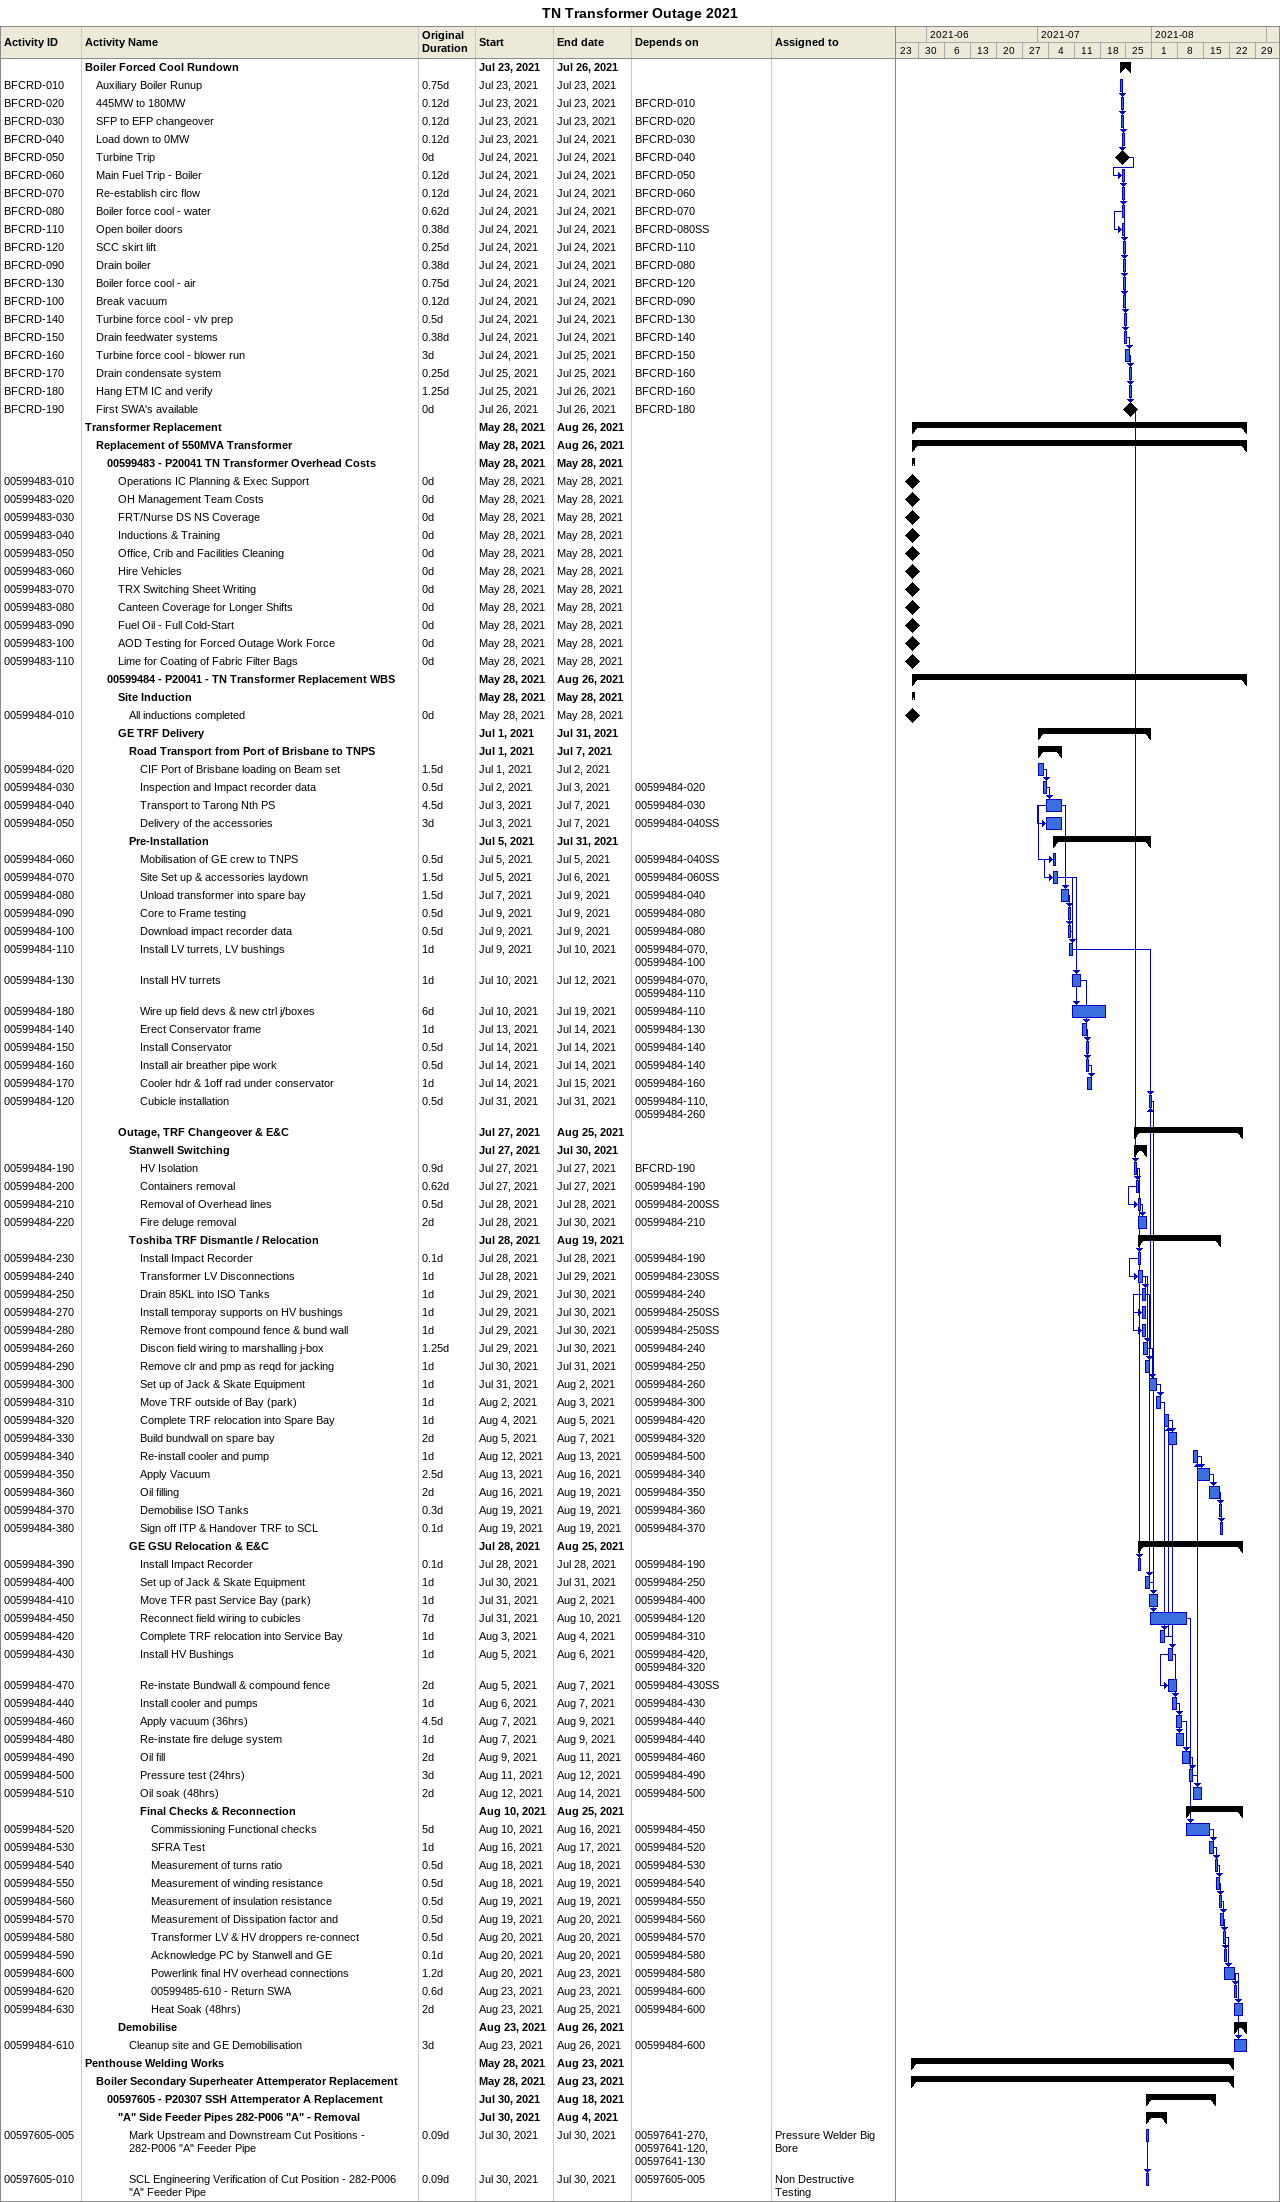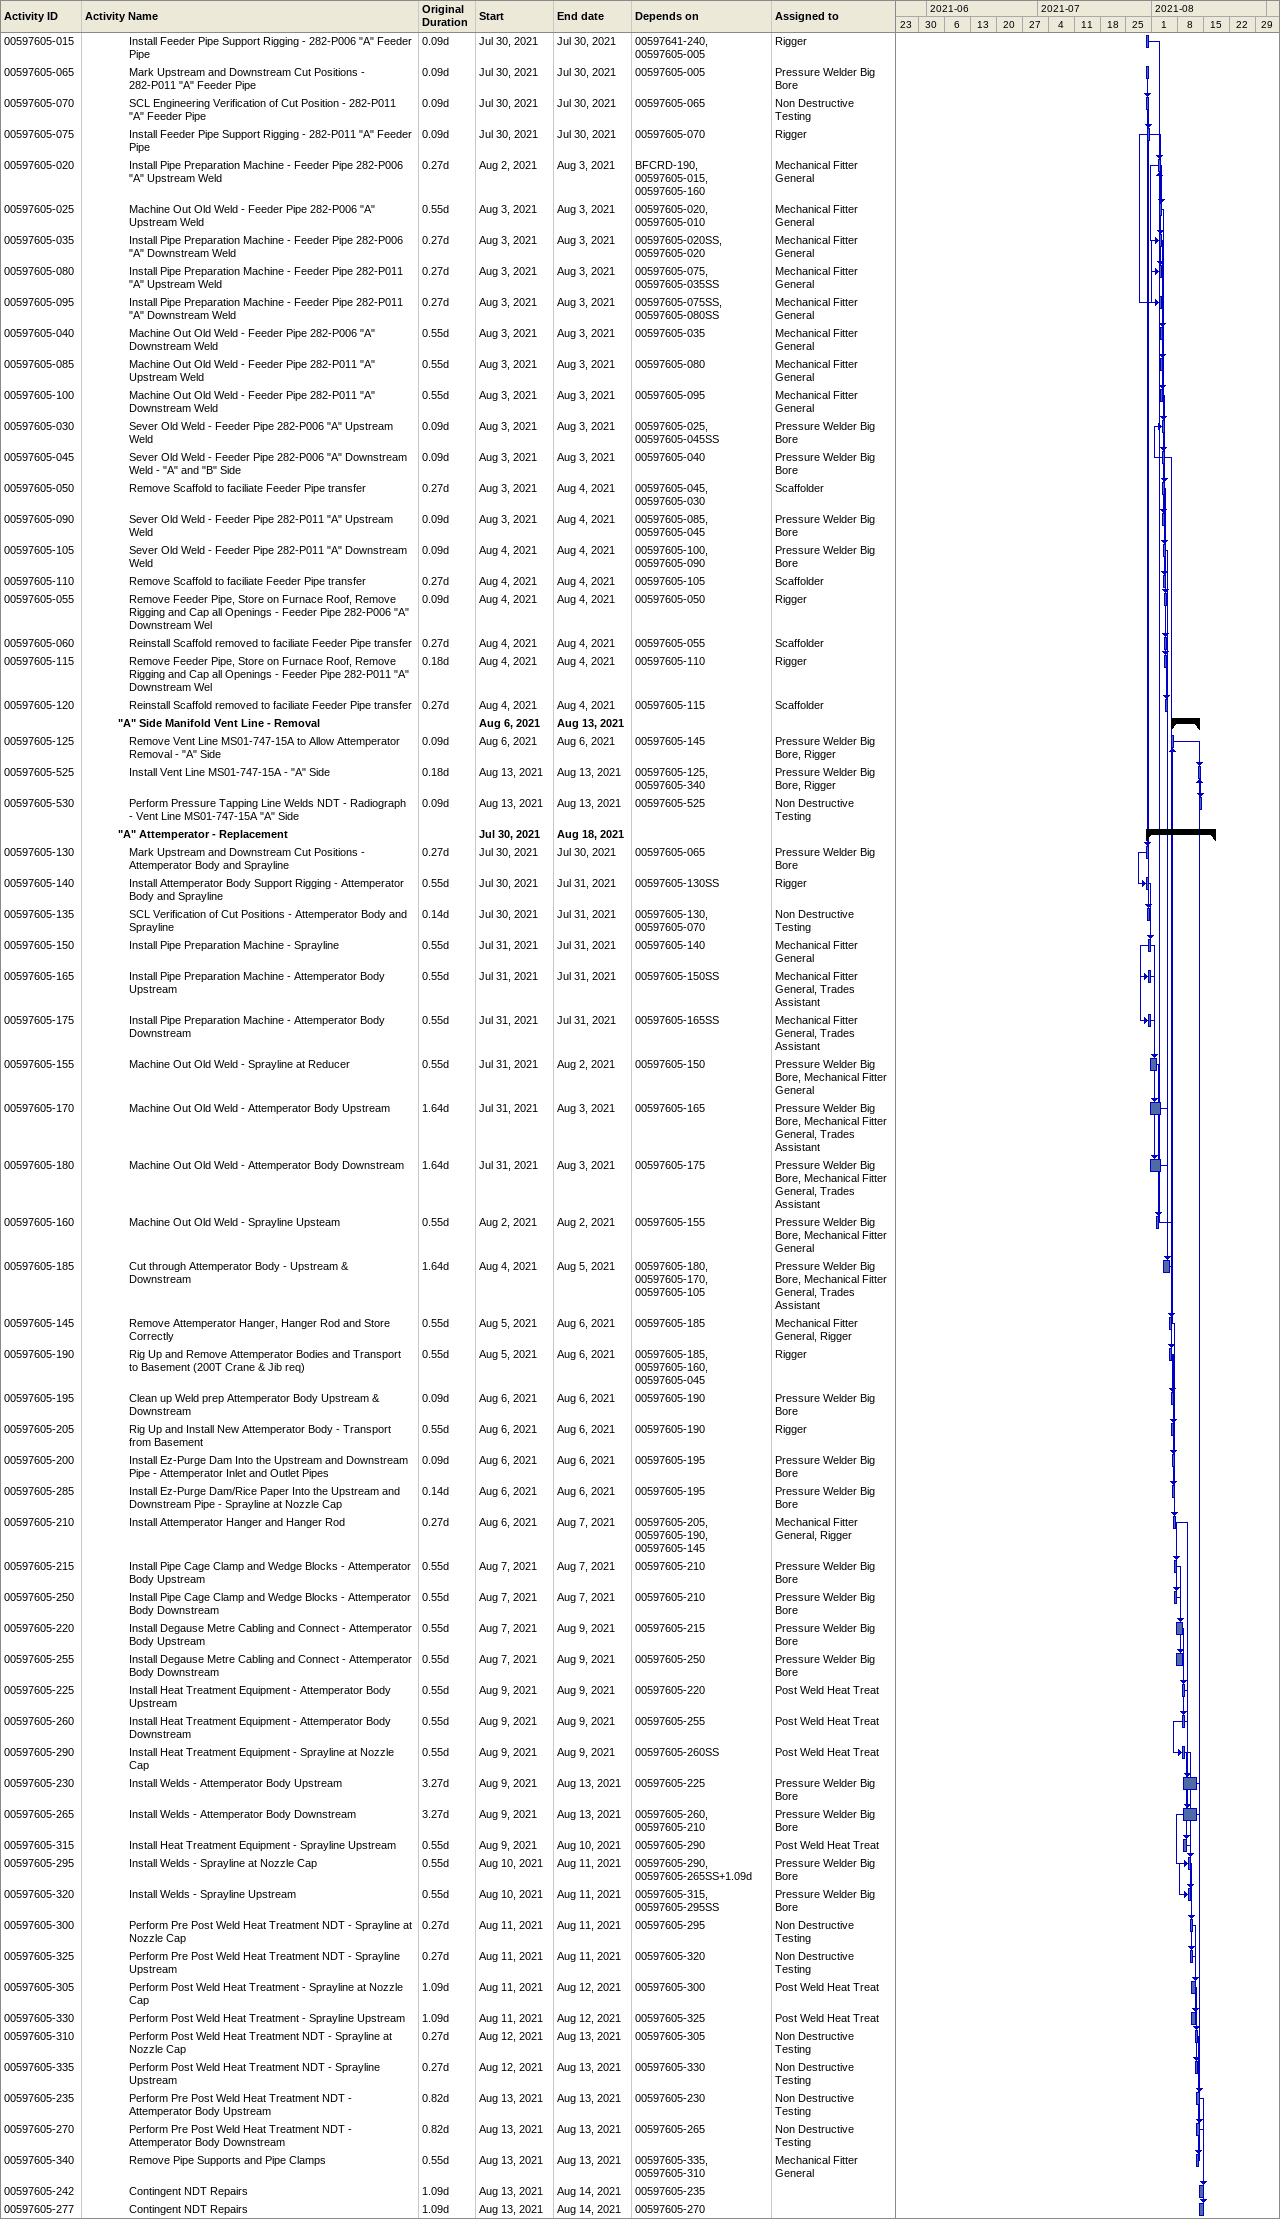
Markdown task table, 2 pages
TN Transformer Outage 2021

| ID | Level | Task | Original duration | Start | Finish | Predecessors | Resources |
|---|---|---|---|---|---|---|---|
|  | 1 | **Boiler Forced Cool Rundown** |  | 2021-07-23 | 2021-07-26 |  |  |
| BFCRD-010 | 2 | Auxiliary Boiler Runup | 0.75d | 2021-07-23 | 2021-07-23 |  |  |
| BFCRD-020 | 2 | 445MW to 180MW | 0.12d | 2021-07-23 | 2021-07-23 | BFCRD-010 |  |
| BFCRD-030 | 2 | SFP to EFP changeover | 0.12d | 2021-07-23 | 2021-07-23 | BFCRD-020 |  |
| BFCRD-040 | 2 | Load down to 0MW | 0.12d | 2021-07-23 | 2021-07-24 | BFCRD-030 |  |
| BFCRD-050 | 2 | Turbine Trip | 0d | 2021-07-24 | 2021-07-24 | BFCRD-040 |  |
| BFCRD-060 | 2 | Main Fuel Trip - Boiler | 0.12d | 2021-07-24 | 2021-07-24 | BFCRD-050 |  |
| BFCRD-070 | 2 | Re-establish circ flow | 0.12d | 2021-07-24 | 2021-07-24 | BFCRD-060 |  |
| BFCRD-080 | 2 | Boiler force cool - water | 0.62d | 2021-07-24 | 2021-07-24 | BFCRD-070 |  |
| BFCRD-110 | 2 | Open boiler doors | 0.38d | 2021-07-24 | 2021-07-24 | BFCRD-080SS |  |
| BFCRD-120 | 2 | SCC skirt lift | 0.25d | 2021-07-24 | 2021-07-24 | BFCRD-110 |  |
| BFCRD-090 | 2 | Drain boiler | 0.38d | 2021-07-24 | 2021-07-24 | BFCRD-080 |  |
| BFCRD-130 | 2 | Boiler force cool - air | 0.75d | 2021-07-24 | 2021-07-24 | BFCRD-120 |  |
| BFCRD-100 | 2 | Break vacuum | 0.12d | 2021-07-24 | 2021-07-24 | BFCRD-090 |  |
| BFCRD-140 | 2 | Turbine force cool - vlv prep | 0.5d | 2021-07-24 | 2021-07-24 | BFCRD-130 |  |
| BFCRD-150 | 2 | Drain feedwater systems | 0.38d | 2021-07-24 | 2021-07-24 | BFCRD-140 |  |
| BFCRD-160 | 2 | Turbine force cool - blower run | 3d | 2021-07-24 | 2021-07-25 | BFCRD-150 |  |
| BFCRD-170 | 2 | Drain condensate system | 0.25d | 2021-07-25 | 2021-07-25 | BFCRD-160 |  |
| BFCRD-180 | 2 | Hang ETM IC and verify | 1.25d | 2021-07-25 | 2021-07-26 | BFCRD-160 |  |
| BFCRD-190 | 2 | First SWA's available | 0d | 2021-07-26 | 2021-07-26 | BFCRD-180 |  |
|  | 1 | **Transformer Replacement** |  | 2021-05-28 | 2021-08-26 |  |  |
|  | 2 | **Replacement of 550MVA Transformer** |  | 2021-05-28 | 2021-08-26 |  |  |
|  | 3 | **00599483 - P20041 TN Transformer Overhead Costs** |  | 2021-05-28 | 2021-05-28 |  |  |
| 00599483-010 | 4 | Operations IC Planning & Exec Support | 0d | 2021-05-28 | 2021-05-28 |  |  |
| 00599483-020 | 4 | OH Management Team Costs | 0d | 2021-05-28 | 2021-05-28 |  |  |
| 00599483-030 | 4 | FRT/Nurse DS NS Coverage | 0d | 2021-05-28 | 2021-05-28 |  |  |
| 00599483-040 | 4 | Inductions & Training | 0d | 2021-05-28 | 2021-05-28 |  |  |
| 00599483-050 | 4 | Office, Crib and Facilities Cleaning | 0d | 2021-05-28 | 2021-05-28 |  |  |
| 00599483-060 | 4 | Hire Vehicles | 0d | 2021-05-28 | 2021-05-28 |  |  |
| 00599483-070 | 4 | TRX Switching Sheet Writing | 0d | 2021-05-28 | 2021-05-28 |  |  |
| 00599483-080 | 4 | Canteen Coverage for Longer Shifts | 0d | 2021-05-28 | 2021-05-28 |  |  |
| 00599483-090 | 4 | Fuel Oil - Full Cold-Start | 0d | 2021-05-28 | 2021-05-28 |  |  |
| 00599483-100 | 4 | AOD Testing for Forced Outage Work Force | 0d | 2021-05-28 | 2021-05-28 |  |  |
| 00599483-110 | 4 | Lime for Coating of Fabric Filter Bags | 0d | 2021-05-28 | 2021-05-28 |  |  |
|  | 3 | **00599484 - P20041 - TN Transformer Replacement WBS** |  | 2021-05-28 | 2021-08-26 |  |  |
|  | 4 | **Site Induction** |  | 2021-05-28 | 2021-05-28 |  |  |
| 00599484-010 | 5 | All inductions completed | 0d | 2021-05-28 | 2021-05-28 |  |  |
|  | 4 | **GE TRF Delivery** |  | 2021-07-01 | 2021-07-31 |  |  |
|  | 5 | **Road Transport from Port of Brisbane to TNPS** |  | 2021-07-01 | 2021-07-07 |  |  |
| 00599484-020 | 6 | CIF Port of Brisbane loading on Beam set | 1.5d | 2021-07-01 | 2021-07-02 |  |  |
| 00599484-030 | 6 | Inspection and Impact recorder data | 0.5d | 2021-07-02 | 2021-07-03 | 00599484-020 |  |
| 00599484-040 | 6 | Transport to Tarong Nth PS | 4.5d | 2021-07-03 | 2021-07-07 | 00599484-030 |  |
| 00599484-050 | 6 | Delivery of the accessories | 3d | 2021-07-03 | 2021-07-07 | 00599484-040SS |  |
|  | 5 | **Pre-Installation** |  | 2021-07-05 | 2021-07-31 |  |  |
| 00599484-060 | 6 | Mobilisation of GE crew to TNPS | 0.5d | 2021-07-05 | 2021-07-05 | 00599484-040SS |  |
| 00599484-070 | 6 | Site Set up & accessories laydown | 1.5d | 2021-07-05 | 2021-07-06 | 00599484-060SS |  |
| 00599484-080 | 6 | Unload transformer into spare bay | 1.5d | 2021-07-07 | 2021-07-09 | 00599484-040 |  |
| 00599484-090 | 6 | Core to Frame testing | 0.5d | 2021-07-09 | 2021-07-09 | 00599484-080 |  |
| 00599484-100 | 6 | Download impact recorder data | 0.5d | 2021-07-09 | 2021-07-09 | 00599484-080 |  |
| 00599484-110 | 6 | Install LV turrets, LV bushings | 1d | 2021-07-09 | 2021-07-10 | 00599484-070, 00599484-100 |  |
| 00599484-130 | 6 | Install HV turrets | 1d | 2021-07-10 | 2021-07-12 | 00599484-070, 00599484-110 |  |
| 00599484-180 | 6 | Wire up field devs & new ctrl j/boxes | 6d | 2021-07-10 | 2021-07-19 | 00599484-110 |  |
| 00599484-140 | 6 | Erect Conservator frame | 1d | 2021-07-13 | 2021-07-14 | 00599484-130 |  |
| 00599484-150 | 6 | Install Conservator | 0.5d | 2021-07-14 | 2021-07-14 | 00599484-140 |  |
| 00599484-160 | 6 | Install air breather pipe work | 0.5d | 2021-07-14 | 2021-07-14 | 00599484-140 |  |
| 00599484-170 | 6 | Cooler hdr & 1off rad under conservator | 1d | 2021-07-14 | 2021-07-15 | 00599484-160 |  |
| 00599484-120 | 6 | Cubicle installation | 0.5d | 2021-07-31 | 2021-07-31 | 00599484-110, 00599484-260 |  |
|  | 4 | **Outage, TRF Changeover & E&C** |  | 2021-07-27 | 2021-08-25 |  |  |
|  | 5 | **Stanwell Switching** |  | 2021-07-27 | 2021-07-30 |  |  |
| 00599484-190 | 6 | HV Isolation | 0.9d | 2021-07-27 | 2021-07-27 | BFCRD-190 |  |
| 00599484-200 | 6 | Containers removal | 0.62d | 2021-07-27 | 2021-07-27 | 00599484-190 |  |
| 00599484-210 | 6 | Removal of Overhead lines | 0.5d | 2021-07-28 | 2021-07-28 | 00599484-200SS |  |
| 00599484-220 | 6 | Fire deluge removal | 2d | 2021-07-28 | 2021-07-30 | 00599484-210 |  |
|  | 5 | **Toshiba TRF Dismantle / Relocation** |  | 2021-07-28 | 2021-08-19 |  |  |
| 00599484-230 | 6 | Install Impact Recorder | 0.1d | 2021-07-28 | 2021-07-28 | 00599484-190 |  |
| 00599484-240 | 6 | Transformer LV Disconnections | 1d | 2021-07-28 | 2021-07-29 | 00599484-230SS |  |
| 00599484-250 | 6 | Drain 85KL into ISO Tanks | 1d | 2021-07-29 | 2021-07-30 | 00599484-240 |  |
| 00599484-270 | 6 | Install temporay supports on HV bushings | 1d | 2021-07-29 | 2021-07-30 | 00599484-250SS |  |
| 00599484-280 | 6 | Remove front compound fence & bund wall | 1d | 2021-07-29 | 2021-07-30 | 00599484-250SS |  |
| 00599484-260 | 6 | Discon field wiring to marshalling j-box | 1.25d | 2021-07-29 | 2021-07-30 | 00599484-240 |  |
| 00599484-290 | 6 | Remove clr and pmp as reqd for jacking | 1d | 2021-07-30 | 2021-07-31 | 00599484-250 |  |
| 00599484-300 | 6 | Set up of Jack & Skate Equipment | 1d | 2021-07-31 | 2021-08-02 | 00599484-260 |  |
| 00599484-310 | 6 | Move TRF outside of Bay (park) | 1d | 2021-08-02 | 2021-08-03 | 00599484-300 |  |
| 00599484-320 | 6 | Complete TRF relocation into Spare Bay | 1d | 2021-08-04 | 2021-08-05 | 00599484-420 |  |
| 00599484-330 | 6 | Build bundwall on spare bay | 2d | 2021-08-05 | 2021-08-07 | 00599484-320 |  |
| 00599484-340 | 6 | Re-install cooler and pump | 1d | 2021-08-12 | 2021-08-13 | 00599484-500 |  |
| 00599484-350 | 6 | Apply Vacuum | 2.5d | 2021-08-13 | 2021-08-16 | 00599484-340 |  |
| 00599484-360 | 6 | Oil filling | 2d | 2021-08-16 | 2021-08-19 | 00599484-350 |  |
| 00599484-370 | 6 | Demobilise ISO Tanks | 0.3d | 2021-08-19 | 2021-08-19 | 00599484-360 |  |
| 00599484-380 | 6 | Sign off ITP & Handover TRF to SCL | 0.1d | 2021-08-19 | 2021-08-19 | 00599484-370 |  |
|  | 5 | **GE GSU Relocation & E&C** |  | 2021-07-28 | 2021-08-25 |  |  |
| 00599484-390 | 6 | Install Impact Recorder | 0.1d | 2021-07-28 | 2021-07-28 | 00599484-190 |  |
| 00599484-400 | 6 | Set up of Jack & Skate Equipment | 1d | 2021-07-30 | 2021-07-31 | 00599484-250 |  |
| 00599484-410 | 6 | Move TFR past Service Bay (park) | 1d | 2021-07-31 | 2021-08-02 | 00599484-400 |  |
| 00599484-450 | 6 | Reconnect field wiring to cubicles | 7d | 2021-07-31 | 2021-08-10 | 00599484-120 |  |
| 00599484-420 | 6 | Complete TRF relocation into Service Bay | 1d | 2021-08-03 | 2021-08-04 | 00599484-310 |  |
| 00599484-430 | 6 | Install HV Bushings | 1d | 2021-08-05 | 2021-08-06 | 00599484-420, 00599484-320 |  |
| 00599484-470 | 6 | Re-instate Bundwall & compound fence | 2d | 2021-08-05 | 2021-08-07 | 00599484-430SS |  |
| 00599484-440 | 6 | Install cooler and pumps | 1d | 2021-08-06 | 2021-08-07 | 00599484-430 |  |
| 00599484-460 | 6 | Apply vacuum (36hrs) | 4.5d | 2021-08-07 | 2021-08-09 | 00599484-440 |  |
| 00599484-480 | 6 | Re-instate fire deluge system | 1d | 2021-08-07 | 2021-08-09 | 00599484-440 |  |
| 00599484-490 | 6 | Oil fill | 2d | 2021-08-09 | 2021-08-11 | 00599484-460 |  |
| 00599484-500 | 6 | Pressure test (24hrs) | 3d | 2021-08-11 | 2021-08-12 | 00599484-490 |  |
| 00599484-510 | 6 | Oil soak (48hrs) | 2d | 2021-08-12 | 2021-08-14 | 00599484-500 |  |
|  | 6 | **Final Checks & Reconnection** |  | 2021-08-10 | 2021-08-25 |  |  |
| 00599484-520 | 7 | Commissioning Functional checks | 5d | 2021-08-10 | 2021-08-16 | 00599484-450 |  |
| 00599484-530 | 7 | SFRA Test | 1d | 2021-08-16 | 2021-08-17 | 00599484-520 |  |
| 00599484-540 | 7 | Measurement of turns ratio | 0.5d | 2021-08-18 | 2021-08-18 | 00599484-530 |  |
| 00599484-550 | 7 | Measurement of winding resistance | 0.5d | 2021-08-18 | 2021-08-19 | 00599484-540 |  |
| 00599484-560 | 7 | Measurement of insulation resistance | 0.5d | 2021-08-19 | 2021-08-19 | 00599484-550 |  |
| 00599484-570 | 7 | Measurement of Dissipation factor and | 0.5d | 2021-08-19 | 2021-08-20 | 00599484-560 |  |
| 00599484-580 | 7 | Transformer LV & HV droppers re-connect | 0.5d | 2021-08-20 | 2021-08-20 | 00599484-570 |  |
| 00599484-590 | 7 | Acknowledge PC by Stanwell and GE | 0.1d | 2021-08-20 | 2021-08-20 | 00599484-580 |  |
| 00599484-600 | 7 | Powerlink final HV overhead connections | 1.2d | 2021-08-20 | 2021-08-23 | 00599484-580 |  |
| 00599484-620 | 7 | 00599485-610 - Return SWA | 0.6d | 2021-08-23 | 2021-08-23 | 00599484-600 |  |
| 00599484-630 | 7 | Heat Soak (48hrs) | 2d | 2021-08-23 | 2021-08-25 | 00599484-600 |  |
|  | 4 | **Demobilise** |  | 2021-08-23 | 2021-08-26 |  |  |
| 00599484-610 | 5 | Cleanup site and GE Demobilisation | 3d | 2021-08-23 | 2021-08-26 | 00599484-600 |  |
|  | 1 | **Penthouse Welding Works** |  | 2021-05-28 | 2021-08-23 |  |  |
|  | 2 | **Boiler Secondary Superheater Attemperator Replacement** |  | 2021-05-28 | 2021-08-23 |  |  |
|  | 3 | **00597605 - P20307 SSH Attemperator A Replacement** |  | 2021-07-30 | 2021-08-18 |  |  |
|  | 4 | **"A" Side Feeder Pipes 282-P006 "A" - Removal** |  | 2021-07-30 | 2021-08-04 |  |  |
| 00597605-005 | 5 | Mark Upstream and Downstream Cut Positions - 282-P006 "A" Feeder Pipe | 0.09d | 2021-07-30 | 2021-07-30 | 00597641-270, 00597641-120, 00597641-130 | Pressure Welder Big Bore |
| 00597605-010 | 5 | SCL Engineering Verification of Cut Position - 282-P006 "A" Feeder Pipe | 0.09d | 2021-07-30 | 2021-07-30 | 00597605-005 | Non Destructive Testing |
| 00597605-015 | 5 | Install Feeder Pipe Support Rigging - 282-P006 "A" Feeder Pipe | 0.09d | 2021-07-30 | 2021-07-30 | 00597641-240, 00597605-005 | Rigger |
| 00597605-065 | 5 | Mark Upstream and Downstream Cut Positions - 282-P011 "A" Feeder Pipe | 0.09d | 2021-07-30 | 2021-07-30 | 00597605-005 | Pressure Welder Big Bore |
| 00597605-070 | 5 | SCL Engineering Verification of Cut Position - 282-P011 "A" Feeder Pipe | 0.09d | 2021-07-30 | 2021-07-30 | 00597605-065 | Non Destructive Testing |
| 00597605-075 | 5 | Install Feeder Pipe Support Rigging - 282-P011 "A" Feeder Pipe | 0.09d | 2021-07-30 | 2021-07-30 | 00597605-070 | Rigger |
| 00597605-020 | 5 | Install Pipe Preparation Machine - Feeder Pipe 282-P006 "A" Upstream Weld | 0.27d | 2021-08-02 | 2021-08-03 | BFCRD-190, 00597605-015, 00597605-160 | Mechanical Fitter General |
| 00597605-025 | 5 | Machine Out Old Weld - Feeder Pipe 282-P006 "A" Upstream Weld | 0.55d | 2021-08-03 | 2021-08-03 | 00597605-020, 00597605-010 | Mechanical Fitter General |
| 00597605-035 | 5 | Install Pipe Preparation Machine - Feeder Pipe 282-P006 "A" Downstream Weld | 0.27d | 2021-08-03 | 2021-08-03 | 00597605-020SS, 00597605-020 | Mechanical Fitter General |
| 00597605-080 | 5 | Install Pipe Preparation Machine - Feeder Pipe 282-P011 "A" Upstream Weld | 0.27d | 2021-08-03 | 2021-08-03 | 00597605-075, 00597605-035SS | Mechanical Fitter General |
| 00597605-095 | 5 | Install Pipe Preparation Machine - Feeder Pipe 282-P011 "A" Downstream Weld | 0.27d | 2021-08-03 | 2021-08-03 | 00597605-075SS, 00597605-080SS | Mechanical Fitter General |
| 00597605-040 | 5 | Machine Out Old Weld - Feeder Pipe 282-P006 "A" Downstream Weld | 0.55d | 2021-08-03 | 2021-08-03 | 00597605-035 | Mechanical Fitter General |
| 00597605-085 | 5 | Machine Out Old Weld - Feeder Pipe 282-P011 "A" Upstream Weld | 0.55d | 2021-08-03 | 2021-08-03 | 00597605-080 | Mechanical Fitter General |
| 00597605-100 | 5 | Machine Out Old Weld - Feeder Pipe 282-P011 "A" Downstream Weld | 0.55d | 2021-08-03 | 2021-08-03 | 00597605-095 | Mechanical Fitter General |
| 00597605-030 | 5 | Sever Old Weld - Feeder Pipe 282-P006 "A" Upstream Weld | 0.09d | 2021-08-03 | 2021-08-03 | 00597605-025, 00597605-045SS | Pressure Welder Big Bore |
| 00597605-045 | 5 | Sever Old Weld - Feeder Pipe 282-P006 "A" Downstream Weld - "A" and "B" Side | 0.09d | 2021-08-03 | 2021-08-03 | 00597605-040 | Pressure Welder Big Bore |
| 00597605-050 | 5 | Remove Scaffold to faciliate Feeder Pipe transfer | 0.27d | 2021-08-03 | 2021-08-04 | 00597605-045, 00597605-030 | Scaffolder |
| 00597605-090 | 5 | Sever Old Weld - Feeder Pipe 282-P011 "A" Upstream Weld | 0.09d | 2021-08-03 | 2021-08-04 | 00597605-085, 00597605-045 | Pressure Welder Big Bore |
| 00597605-105 | 5 | Sever Old Weld - Feeder Pipe 282-P011 "A" Downstream Weld | 0.09d | 2021-08-04 | 2021-08-04 | 00597605-100, 00597605-090 | Pressure Welder Big Bore |
| 00597605-110 | 5 | Remove Scaffold to faciliate Feeder Pipe transfer | 0.27d | 2021-08-04 | 2021-08-04 | 00597605-105 | Scaffolder |
| 00597605-055 | 5 | Remove Feeder Pipe, Store on Furnace Roof, Remove Rigging and Cap all Openings - Feeder Pipe 282-P006 "A" Downstream Wel | 0.09d | 2021-08-04 | 2021-08-04 | 00597605-050 | Rigger |
| 00597605-060 | 5 | Reinstall Scaffold removed to faciliate Feeder Pipe transfer | 0.27d | 2021-08-04 | 2021-08-04 | 00597605-055 | Scaffolder |
| 00597605-115 | 5 | Remove Feeder Pipe, Store on Furnace Roof, Remove Rigging and Cap all Openings - Feeder Pipe 282-P011 "A" Downstream Wel | 0.18d | 2021-08-04 | 2021-08-04 | 00597605-110 | Rigger |
| 00597605-120 | 5 | Reinstall Scaffold removed to faciliate Feeder Pipe transfer | 0.27d | 2021-08-04 | 2021-08-04 | 00597605-115 | Scaffolder |
|  | 4 | **"A" Side Manifold Vent Line - Removal** |  | 2021-08-06 | 2021-08-13 |  |  |
| 00597605-125 | 5 | Remove Vent Line MS01-747-15A to Allow Attemperator Removal - "A" Side | 0.09d | 2021-08-06 | 2021-08-06 | 00597605-145 | Pressure Welder Big Bore, Rigger |
| 00597605-525 | 5 | Install Vent Line MS01-747-15A - "A" Side | 0.18d | 2021-08-13 | 2021-08-13 | 00597605-125, 00597605-340 | Pressure Welder Big Bore, Rigger |
| 00597605-530 | 5 | Perform Pressure Tapping Line Welds NDT - Radiograph - Vent Line MS01-747-15A "A" Side | 0.09d | 2021-08-13 | 2021-08-13 | 00597605-525 | Non Destructive Testing |
|  | 4 | **"A" Attemperator - Replacement** |  | 2021-07-30 | 2021-08-18 |  |  |
| 00597605-130 | 5 | Mark Upstream and Downstream Cut Positions - Attemperator Body and Sprayline | 0.27d | 2021-07-30 | 2021-07-30 | 00597605-065 | Pressure Welder Big Bore |
| 00597605-140 | 5 | Install Attemperator Body Support Rigging - Attemperator Body and Sprayline | 0.55d | 2021-07-30 | 2021-07-31 | 00597605-130SS | Rigger |
| 00597605-135 | 5 | SCL Verification of Cut Positions - Attemperator Body and Sprayline | 0.14d | 2021-07-30 | 2021-07-31 | 00597605-130, 00597605-070 | Non Destructive Testing |
| 00597605-150 | 5 | Install Pipe Preparation Machine - Sprayline | 0.55d | 2021-07-31 | 2021-07-31 | 00597605-140 | Mechanical Fitter General |
| 00597605-165 | 5 | Install Pipe Preparation Machine - Attemperator Body Upstream | 0.55d | 2021-07-31 | 2021-07-31 | 00597605-150SS | Mechanical Fitter General, Trades Assistant |
| 00597605-175 | 5 | Install Pipe Preparation Machine - Attemperator Body Downstream | 0.55d | 2021-07-31 | 2021-07-31 | 00597605-165SS | Mechanical Fitter General, Trades Assistant |
| 00597605-155 | 5 | Machine Out Old Weld - Sprayline at Reducer | 0.55d | 2021-07-31 | 2021-08-02 | 00597605-150 | Pressure Welder Big Bore, Mechanical Fitter General |
| 00597605-170 | 5 | Machine Out Old Weld - Attemperator Body Upstream | 1.64d | 2021-07-31 | 2021-08-03 | 00597605-165 | Pressure Welder Big Bore, Mechanical Fitter General, Trades Assistant |
| 00597605-180 | 5 | Machine Out Old Weld - Attemperator Body Downstream | 1.64d | 2021-07-31 | 2021-08-03 | 00597605-175 | Pressure Welder Big Bore, Mechanical Fitter General, Trades Assistant |
| 00597605-160 | 5 | Machine Out Old Weld - Sprayline Upsteam | 0.55d | 2021-08-02 | 2021-08-02 | 00597605-155 | Pressure Welder Big Bore, Mechanical Fitter General |
| 00597605-185 | 5 | Cut through Attemperator Body - Upstream & Downstream | 1.64d | 2021-08-04 | 2021-08-05 | 00597605-180, 00597605-170, 00597605-105 | Pressure Welder Big Bore, Mechanical Fitter General, Trades Assistant |
| 00597605-145 | 5 | Remove Attemperator Hanger, Hanger Rod and Store Correctly | 0.55d | 2021-08-05 | 2021-08-06 | 00597605-185 | Mechanical Fitter General, Rigger |
| 00597605-190 | 5 | Rig Up and Remove Attemperator Bodies and Transport to Basement (200T Crane & Jib req) | 0.55d | 2021-08-05 | 2021-08-06 | 00597605-185, 00597605-160, 00597605-045 | Rigger |
| 00597605-195 | 5 | Clean up Weld prep Attemperator Body Upstream & Downstream | 0.09d | 2021-08-06 | 2021-08-06 | 00597605-190 | Pressure Welder Big Bore |
| 00597605-205 | 5 | Rig Up and Install New Attemperator Body - Transport from Basement | 0.55d | 2021-08-06 | 2021-08-06 | 00597605-190 | Rigger |
| 00597605-200 | 5 | Install Ez-Purge Dam Into the Upstream and Downstream Pipe - Attemperator Inlet and Outlet Pipes | 0.09d | 2021-08-06 | 2021-08-06 | 00597605-195 | Pressure Welder Big Bore |
| 00597605-285 | 5 | Install Ez-Purge Dam/Rice Paper Into the Upstream and Downstream Pipe - Sprayline at Nozzle Cap | 0.14d | 2021-08-06 | 2021-08-06 | 00597605-195 | Pressure Welder Big Bore |
| 00597605-210 | 5 | Install Attemperator Hanger and Hanger Rod | 0.27d | 2021-08-06 | 2021-08-07 | 00597605-205, 00597605-190, 00597605-145 | Mechanical Fitter General, Rigger |
| 00597605-215 | 5 | Install Pipe Cage Clamp and Wedge Blocks - Attemperator Body Upstream | 0.55d | 2021-08-07 | 2021-08-07 | 00597605-210 | Pressure Welder Big Bore |
| 00597605-250 | 5 | Install Pipe Cage Clamp and Wedge Blocks - Attemperator Body Downstream | 0.55d | 2021-08-07 | 2021-08-07 | 00597605-210 | Pressure Welder Big Bore |
| 00597605-220 | 5 | Install Degause Metre Cabling and Connect - Attemperator Body Upstream | 0.55d | 2021-08-07 | 2021-08-09 | 00597605-215 | Pressure Welder Big Bore |
| 00597605-255 | 5 | Install Degause Metre Cabling and Connect - Attemperator Body Downstream | 0.55d | 2021-08-07 | 2021-08-09 | 00597605-250 | Pressure Welder Big Bore |
| 00597605-225 | 5 | Install Heat Treatment Equipment - Attemperator Body Upstream | 0.55d | 2021-08-09 | 2021-08-09 | 00597605-220 | Post Weld Heat Treat |
| 00597605-260 | 5 | Install Heat Treatment Equipment - Attemperator Body Downstream | 0.55d | 2021-08-09 | 2021-08-09 | 00597605-255 | Post Weld Heat Treat |
| 00597605-290 | 5 | Install Heat Treatment Equipment - Sprayline at Nozzle Cap | 0.55d | 2021-08-09 | 2021-08-09 | 00597605-260SS | Post Weld Heat Treat |
| 00597605-230 | 5 | Install Welds - Attemperator Body Upstream | 3.27d | 2021-08-09 | 2021-08-13 | 00597605-225 | Pressure Welder Big Bore |
| 00597605-265 | 5 | Install Welds - Attemperator Body Downstream | 3.27d | 2021-08-09 | 2021-08-13 | 00597605-260, 00597605-210 | Pressure Welder Big Bore |
| 00597605-315 | 5 | Install Heat Treatment Equipment - Sprayline Upstream | 0.55d | 2021-08-09 | 2021-08-10 | 00597605-290 | Post Weld Heat Treat |
| 00597605-295 | 5 | Install Welds - Sprayline at Nozzle Cap | 0.55d | 2021-08-10 | 2021-08-11 | 00597605-290, 00597605-265SS+1.09d | Pressure Welder Big Bore |
| 00597605-320 | 5 | Install Welds - Sprayline Upstream | 0.55d | 2021-08-10 | 2021-08-11 | 00597605-315, 00597605-295SS | Pressure Welder Big Bore |
| 00597605-300 | 5 | Perform Pre Post Weld Heat Treatment NDT - Sprayline at Nozzle Cap | 0.27d | 2021-08-11 | 2021-08-11 | 00597605-295 | Non Destructive Testing |
| 00597605-325 | 5 | Perform Pre Post Weld Heat Treatment NDT - Sprayline Upstream | 0.27d | 2021-08-11 | 2021-08-11 | 00597605-320 | Non Destructive Testing |
| 00597605-305 | 5 | Perform Post Weld Heat Treatment - Sprayline at Nozzle Cap | 1.09d | 2021-08-11 | 2021-08-12 | 00597605-300 | Post Weld Heat Treat |
| 00597605-330 | 5 | Perform Post Weld Heat Treatment - Sprayline Upstream | 1.09d | 2021-08-11 | 2021-08-12 | 00597605-325 | Post Weld Heat Treat |
| 00597605-310 | 5 | Perform Post Weld Heat Treatment NDT - Sprayline at Nozzle Cap | 0.27d | 2021-08-12 | 2021-08-13 | 00597605-305 | Non Destructive Testing |
| 00597605-335 | 5 | Perform Post Weld Heat Treatment NDT - Sprayline Upstream | 0.27d | 2021-08-12 | 2021-08-13 | 00597605-330 | Non Destructive Testing |
| 00597605-235 | 5 | Perform Pre Post Weld Heat Treatment NDT - Attemperator Body Upstream | 0.82d | 2021-08-13 | 2021-08-13 | 00597605-230 | Non Destructive Testing |
| 00597605-270 | 5 | Perform Pre Post Weld Heat Treatment NDT - Attemperator Body Downstream | 0.82d | 2021-08-13 | 2021-08-13 | 00597605-265 | Non Destructive Testing |
| 00597605-340 | 5 | Remove Pipe Supports and Pipe Clamps | 0.55d | 2021-08-13 | 2021-08-13 | 00597605-335, 00597605-310 | Mechanical Fitter General |
| 00597605-242 | 5 | Contingent NDT Repairs | 1.09d | 2021-08-13 | 2021-08-14 | 00597605-235 |  |
| 00597605-277 | 5 | Contingent NDT Repairs | 1.09d | 2021-08-13 | 2021-08-14 | 00597605-270 |  |
